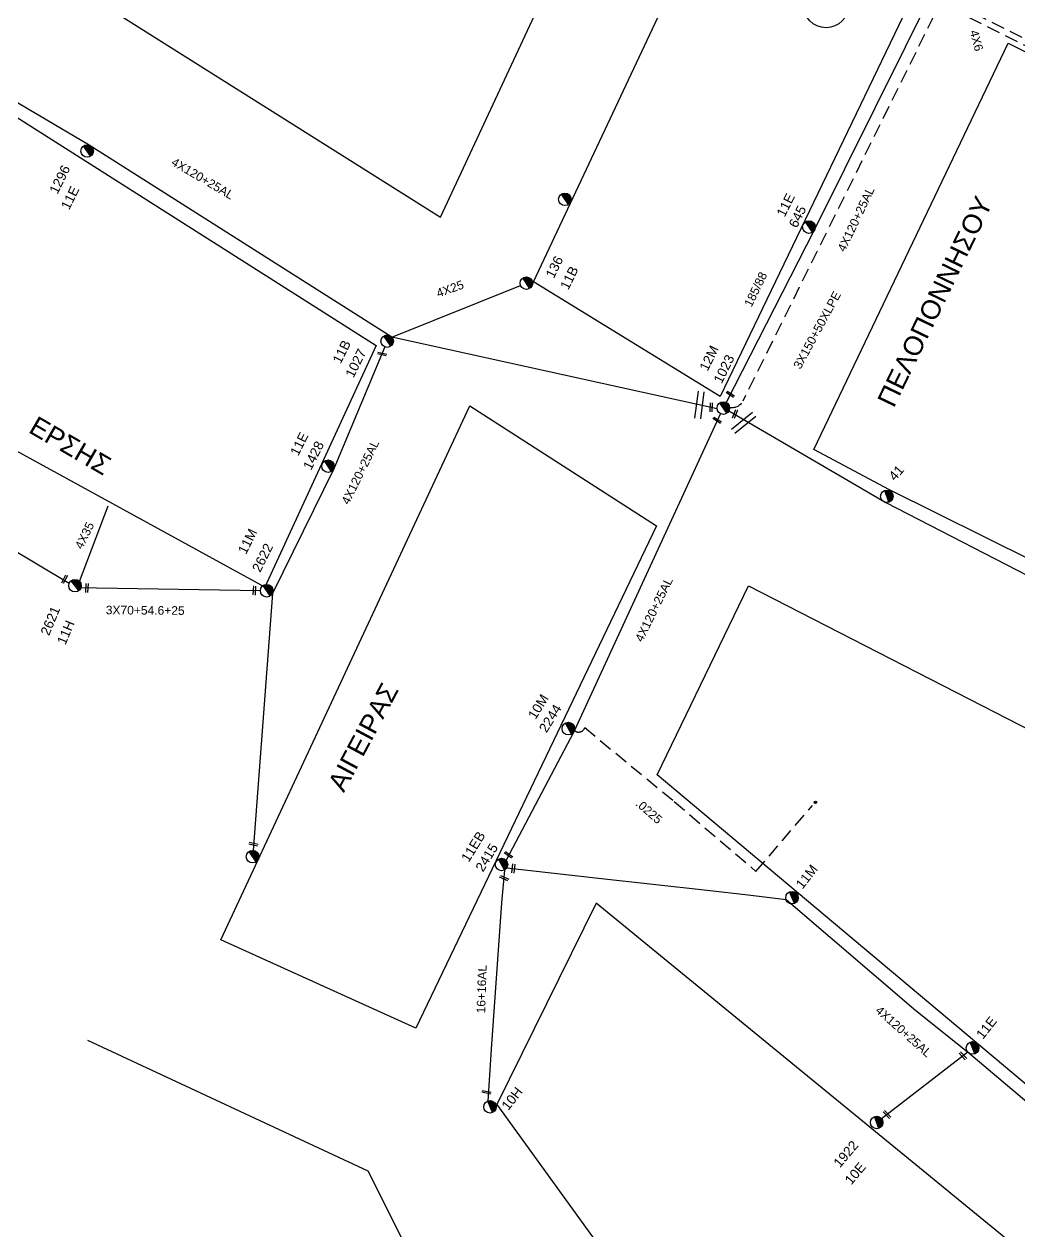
# Model space of a CAD drawing. Header units: millimetres. Extents: x 2662 to 4998, y 438 to 1235.
# Drawn here: x 4279.3 to 4373.4, y 810.6 to 924.7 of the extents above; entities that cross this region are included whole.
import ezdxf

# ---------------------------------------------------------------- set-up
doc = ezdxf.new("R2010")
doc.units = ezdxf.units.MM
doc.linetypes.add('DASHED', pattern=[19.05, 12.7, -6.35])
for name, color, linetype in [('Άγνωστα', 7, 'Continuous'), ('Επιγραφές - Σχήματα', 7, 'Continuous'), ('Καλώδια ΧΤ   3x150AL+50XLPE', 7, 'DASHED'), ('Μηχανική τομή', 7, 'Continuous'), ('Στύλος ΦΜ', 7, 'Continuous'), ('Στύλος ΦΜ @ 1', 7, 'Continuous'), ('Συνδέσεις', 7, 'Continuous'), ('Συνεστραμμένα ΧΤ   3x70+54.6+25 AL', 7, 'SYN_LINE'), ('Συνεστραμμενα ΧΤ  4Χ120+25 Al', 7, 'Continuous'), ('Τομή', 7, 'Continuous'), ('Υπόβαθρο ΔΕΗ', 7, 'Continuous'), ('Υπόγεια καλώδια Παροχών ΧΤ   .0225', 7, 'DASHED'), ('Υπόγεια καλώδια Παροχών ΧΤ   4x25', 7, 'DASHED'), ('Υπόγεια καλώδια Παροχών ΧΤ   4x6', 7, 'DASHED')]:
    doc.layers.add(name, color=color, linetype=linetype)
doc.styles.add('arial', font='ARIAL.TTF')
doc.styles.get("Standard").update_dxf_attribs({"font": 'ARIAL.TTF'})
doc.linetypes.add('SYN_LINE', pattern='A,0.5,-0.0001,["/\\/\\/\\/",Standard,S=0.1,R=0,X=0,Y=-0.05],-0.25', length=0.7501)

# ---------------------------------------------------------------- blocks, each defined once
blk = doc.blocks.new('ΤΟΜΗ')
at = {"layer": 'Τομή', "ltscale": 40}
for p, q in [((-5.68, 0), (5.68, 0)), ((5.68, -2.33), (-5.68, -2.33))]:
    blk.add_line(p, q, dxfattribs=at)
blk = doc.blocks.new('ΜΗΧΑΝΙΚΗ ΤΟΜΗ')
at = {"layer": 'Μηχανική τομή', "ltscale": 40}
for p, q in [((-1.89, 0.78), (1.89, 0.78)), ((1.89, 0), (-1.89, 0))]:
    blk.add_line(p, q, dxfattribs=at)
blk = doc.blocks.new('ΥΠΑΡΧΩΝ ΤΣΙΜΕΝΤΕΝΙΟΣ ΣΤΥΛΟΣ')
at = {"layer": 'Στύλος ΦΜ'}
blk.add_hatch(color=7, dxfattribs=at).paths.add_polyline_path([(-1.29, -2.28, 0.574793), (2.62, 0, 0.268822), (1.3, 2.27)])
at = {"layer": 'Στύλος ΦΜ', "color": 7}
blk.add_line((-1.29, -2.28), (1.3, 2.27), dxfattribs=at)
blk.add_circle((0, 0), 2.62, dxfattribs=at)
at = {"layer": 'Στύλος ΦΜ', "flags": 4}
for tag, p in [('ΑΡΙΘΜΟΣ', (-4.68, 8.05)), ('ΤΥΠΟΣ', (-4.91, 3.03))]:
    blk.add_attdef(tag, p, '', height=4, dxfattribs=at)
blk = doc.blocks.new('_ΣΥΝΔΕΣΗ')
at = {"layer": 'Συνδέσεις', "linetype": 'SYN_LINE', "ltscale": 40}
blk.add_hatch(color=256, dxfattribs=at).paths.add_polyline_path([(0.5, -0.01, 1), (-0.5, -0.01, 1)])
at = {"layer": 'Συνδέσεις'}
blk.add_circle((0, -0.01), 0.5, dxfattribs=at)

msp = doc.modelspace()

# ---------------------------------------------------------------- linework, layer by layer
at = {"layer": 'Άγνωστα', "color": 6, "linetype": 'SYN_LINE', "ltscale": 10}
for points in [[(4314.09, 895.12), (4326.26, 900)], [(4313.41, 894.2), (4308.58, 882.66), (4302.78, 870.88), (4300.96, 846.59)], [(4284.55, 872.02), (4287.25, 879.16)]]:
    msp.add_lwpolyline(points, dxfattribs=at)
at = {"layer": 'Άγνωστα', "color": 27}
msp.add_lwpolyline([(4324.75, 844.74), (4324.45, 841.65), (4323.48, 827.8), (4323.15, 822.9)], dxfattribs=at)
at = {"layer": 'Άγνωστα', "color": 85, "linetype": 'SYN_LINE', "ltscale": 10}
msp.add_lwpolyline([(4360.39, 821.24), (4368.55, 827.54)], dxfattribs=at)
at = {"layer": 'Επιγραφές - Σχήματα'}
msp.add_circle((4355.15, 926.54), 2.17, dxfattribs=at)
at = {"layer": 'Καλώδια ΧΤ   3x150AL+50XLPE', "color": 6, "linetype": 'DASHED', "ltscale": 0.1}
for points in [[(4408.11, 904.35), (4409.39, 906.73), (4394.77, 914.04, 0.369416), (4392.45, 914.1), (4366.15, 927.23), (4367.48, 929.91), (4359.99, 933.62, 1.055549), (4359.58, 933.27), (4359.83, 933.14)], [(4361.52, 931.13), (4363.9, 929.95, 0.359668), (4365.32, 925.44), (4347.27, 889.05, -0.331916), (4346.03, 888.49)]]:
    msp.add_lwpolyline(points, format="xyb", dxfattribs=at)
at = {"layer": 'Καλώδια ΧΤ   3x150AL+50XLPE', "color": 85, "linetype": 'DASHED', "ltscale": 0.1}
msp.add_lwpolyline([(4407.68, 904.56), (4408.19, 905.59), (4395.01, 912.17, -0.643115), (4392, 913.67), (4365.28, 927.01, 0.591262), (4365.5, 928.34)], format="xyb", dxfattribs=at)
at = {"layer": 'Συνεστραμμένα ΧΤ   3x70+54.6+25 AL', "color": 6, "linetype": 'SYN_LINE', "ltscale": 10}
for points in [[(4283.56, 871.83), (4271.78, 878.86)], [(4284.23, 871.46), (4301.66, 871.15)]]:
    msp.add_lwpolyline(points, dxfattribs=at)
at = {"layer": 'Συνεστραμμενα ΧΤ  4Χ120+25 Al', "color": 85, "linetype": 'SYN_LINE', "ltscale": 10}
for points in [[(4370.15, 940.09), (4365.5, 928.34), (4354.04, 905.23), (4345.71, 888.93)], [(4345.16, 887.89), (4331.29, 857.8), (4324.88, 845.67)], [(4324.97, 844.95), (4333.64, 843.98), (4343.9, 842.83), (4347.79, 842.39), (4351.37, 841.95), (4363.65, 831.46), (4368.64, 827.45), (4380.24, 817.69), (4386.83, 811.97), (4387.17, 811.69)]]:
    msp.add_lwpolyline(points, dxfattribs=at)
at = {"layer": 'Συνεστραμμενα ΧΤ  4Χ120+25 Al', "color": 6, "linetype": 'SYN_LINE', "ltscale": 10}
msp.add_lwpolyline([(4344.85, 888.35), (4314.09, 895.12), (4285.46, 913.26), (4258.24, 929.34)], dxfattribs=at)
at = {"layer": 'Συνεστραμμενα ΧΤ  4Χ120+25 Al', "color": 173, "linetype": 'SYN_LINE', "ltscale": 10}
msp.add_lwpolyline([(4345.97, 888.14), (4360.82, 879.49), (4376.36, 871.48), (4392.48, 863.18), (4405.13, 856.73), (4418.74, 849.8), (4433.77, 842.39)], dxfattribs=at)
at = {"layer": 'Υπόβαθρο ΔΕΗ'}
for points in [[(4259.08, 943.98), (4318.68, 906.47), (4335.79, 943.2), (4272.94, 973.85), (4259.08, 943.98)], [(4345.23, 938.09), (4364.03, 928.76), (4345.14, 889.5), (4327.47, 900.34), (4345.23, 938.09)], [(4424.07, 848.73), (4397.65, 861.84), (4379.19, 871.72), (4361.16, 880.68), (4354.01, 884.49), (4372.37, 922.91), (4443.36, 887.41), (4424.07, 848.73)], [(4321.47, 888.62), (4339.11, 877.27), (4316.36, 829.79), (4297.9, 838.15), (4321.47, 888.62)], [(4407.52, 815.59), (4387.82, 812.94), (4339.18, 853.74), (4347.81, 871.62), (4417.71, 835.78), (4407.52, 815.59)], [(4360.2, 772.52), (4370.74, 769.42), (4377.9, 805.22), (4333.41, 841.61), (4324.02, 822.57), (4360.2, 772.52)], [(4274.45, 714.99), (4332.79, 774.62), (4311.83, 816.27), (4285.32, 828.61)]]:
    msp.add_lwpolyline(points, dxfattribs=at)
msp.add_lwpolyline([(4312.59, 894.32), (4302.08, 871.47), (4266.72, 890.82), (4256.52, 927.38), (4258.21, 928.87)], close=True, dxfattribs=at)
at = {"layer": 'Υπόγεια καλώδια Παροχών ΧΤ   .0225', "color": 85, "ltscale": 0.1}
msp.add_lwpolyline([(4331.35, 857.93, 0.553548), (4332.32, 858.2), (4332.32, 858.2), (4332.32, 858.2), (4340.79, 851.21), (4348.52, 844.61), (4353.86, 850.83)], format="xyb", dxfattribs=at)

# ---------------------------------------------------------------- block references
at = {"layer": 'Μηχανική τομή'}
for p, xscale, yscale, zscale, rotation in [((4313.18, 893.61), 0.2259914949150553, 0.2259914949150553, 0.2259914949150553, 167.7364677328282), ((4346.15, 889.79), 0.2259914949150552, 0.2259914949150552, 0.2259914949150552, 146.5828537588671), ((4344.37, 888.47), 0.2259914949150552, 0.2259914949150552, 0.2259914949150552, 88.06129514835645), ((4346.63, 887.81), 0.2259914949149823, 0.2259914949149823, 0.2259914949149823, 68.45138536945211), ((4344.9, 887.33), 0.2259914949150552, 0.2259914949150552, 0.2259914949150552, 146.5828537588671), ((4283.21, 872.2), 0.2259914949150553, 0.2259914949150553, 0.2259914949150553, 62.28317222709645), ((4285.33, 871.39), 0.2259914949150553, 0.2259914949150553, 0.2259914949150553, 86.65361319583268), ((4301.17, 871.16), 0.2259914949150553, 0.2259914949150553, 0.2259914949150553, 86.65361319583268), ((4301.01, 847.27), 0.2259914949150553, 0.2259914949150553, 0.2259914949150553, 167.7364677328282), ((4325.17, 846.25), 0.2259914949150552, 0.2259914949150552, 0.2259914949150552, 143.7593236391131), ((4324.67, 843.88), 0.2259914949150552, 0.2259914949150552, 0.2259914949150552, 336.2836406470965), ((4325.48, 844.89), 0.2259914949150552, 0.2259914949150552, 0.2259914949150552, 263.2616322794149), ((4368.16, 827.23), 0.2259914949150552, 0.2259914949150552, 0.2259914949150552, 132.8798031755994), ((4323.05, 823.82), 0.2259914949150553, 0.2259914949150553, 0.2259914949150553, 167.7364677328282), ((4360.98, 821.68), 0.2259914949150552, 0.2259914949150552, 0.2259914949150552, 132.8798031755994)]:
    msp.add_blockref('ΜΗΧΑΝΙΚΗ ΤΟΜΗ', p, dxfattribs=dict(at, xscale=xscale, yscale=yscale, zscale=zscale, rotation=rotation))
at = {"layer": 'Στύλος ΦΜ @ 1', "ltscale": 40}
ref = msp.add_blockref('ΥΠΑΡΧΩΝ ΤΣΙΜΕΝΤΕΝΙΟΣ ΣΤΥΛΟΣ', (4285.26, 912.71), dxfattribs=dict(at, xscale=0.2259914949150554, yscale=0.2259914949150554, zscale=0.2259914949150554, rotation=63.56721500158984))
ref.add_attrib('ΤΥΠΟΣ', '11E', (4283.55, 907.08), dxfattribs={"layer": 'Στύλος ΦΜ', "height": 0.904, "rotation": 63.5672, "flags": 4})
ref.add_attrib('ΑΡΙΘΜΟΣ', '1296', (4282.45, 908.57), dxfattribs={"layer": 'Στύλος ΦΜ', "height": 0.904, "rotation": 63.5672, "flags": 4})
at = {"layer": 'Στύλος ΦΜ @ 1', "ltscale": 40, "xscale": 0.2259914949150554, "yscale": 0.2259914949150554, "zscale": 0.2259914949150554, "rotation": 63.56721500158984}
for p in [(4330.45, 908.15), (4300.91, 846)]:
    msp.add_blockref('ΥΠΑΡΧΩΝ ΤΣΙΜΕΝΤΕΝΙΟΣ ΣΤΥΛΟΣ', p, dxfattribs=at)
at = {"layer": 'Στύλος ΦΜ @ 1', "ltscale": 40}
ref = msp.add_blockref('ΥΠΑΡΧΩΝ ΤΣΙΜΕΝΤΕΝΙΟΣ ΣΤΥΛΟΣ', (4353.53, 905.52), dxfattribs=dict(at, xscale=0.2259914949150554, yscale=0.2259914949150554, zscale=0.2259914949150554, rotation=63.56721500158984))
ref.add_attrib('ΤΥΠΟΣ', '645', (4352.38, 905.37), dxfattribs={"layer": 'Στύλος ΦΜ', "height": 0.904, "rotation": 63.5672, "flags": 4})
ref.add_attrib('ΑΡΙΘΜΟΣ', '11E', (4351.23, 906.4), dxfattribs={"layer": 'Στύλος ΦΜ', "height": 0.904, "rotation": 63.5672, "flags": 4})
ref = msp.add_blockref('ΥΠΑΡΧΩΝ ΤΣΙΜΕΝΤΕΝΙΟΣ ΣΤΥΛΟΣ', (4326.81, 900.22), dxfattribs=dict(at, xscale=0.2259914949150554, yscale=0.2259914949150554, zscale=0.2259914949150554, rotation=63.56721500158984))
ref.add_attrib('ΤΥΠΟΣ', '11B', (4330.76, 899.52), dxfattribs={"layer": 'Στύλος ΦΜ', "height": 0.904, "rotation": 63.5672, "flags": 4})
ref.add_attrib('ΑΡΙΘΜΟΣ', '136', (4329.39, 900.6), dxfattribs={"layer": 'Στύλος ΦΜ', "height": 0.904, "rotation": 63.5672, "flags": 4})
ref = msp.add_blockref('ΥΠΑΡΧΩΝ ΤΣΙΜΕΝΤΕΝΙΟΣ ΣΤΥΛΟΣ', (4313.64, 894.74), dxfattribs=dict(at, xscale=0.2259914949150554, yscale=0.2259914949150554, zscale=0.2259914949150554, rotation=63.56721500158984))
ref.add_attrib('ΤΥΠΟΣ', '1027', (4310.45, 891.2), dxfattribs={"layer": 'Στύλος ΦΜ', "height": 0.904, "rotation": 63.5672, "flags": 4})
ref.add_attrib('ΑΡΙΘΜΟΣ', '11B', (4309.24, 892.53), dxfattribs={"layer": 'Στύλος ΦΜ', "height": 0.904, "rotation": 63.5672, "flags": 4})
ref = msp.add_blockref('ΥΠΑΡΧΩΝ ΤΣΙΜΕΝΤΕΝΙΟΣ ΣΤΥΛΟΣ', (4345.44, 888.41), dxfattribs=dict(at, xscale=0.2259914949150554, yscale=0.2259914949150554, zscale=0.2259914949150554, rotation=63.56721500158984))
ref.add_attrib('ΤΥΠΟΣ', '1023', (4345.27, 890.65), dxfattribs={"layer": 'Στύλος ΦΜ', "height": 0.904, "rotation": 63.5672, "flags": 4})
ref.add_attrib('ΑΡΙΘΜΟΣ', '12Μ', (4343.94, 891.83), dxfattribs={"layer": 'Στύλος ΦΜ', "height": 0.904, "rotation": 63.5672, "flags": 4})
ref = msp.add_blockref('ΥΠΑΡΧΩΝ ΤΣΙΜΕΝΤΕΝΙΟΣ ΣΤΥΛΟΣ', (4308.05, 882.92), dxfattribs=dict(at, xscale=0.2259914949150554, yscale=0.2259914949150554, zscale=0.2259914949150554, rotation=63.56721500158984))
ref.add_attrib('ΤΥΠΟΣ', '1428', (4306.45, 882.48), dxfattribs={"layer": 'Στύλος ΦΜ', "height": 0.904, "rotation": 63.5672, "flags": 4})
ref.add_attrib('ΑΡΙΘΜΟΣ', '11E', (4305.23, 883.82), dxfattribs={"layer": 'Στύλος ΦΜ', "height": 0.904, "rotation": 63.5672, "flags": 4})
ref = msp.add_blockref('ΥΠΑΡΧΩΝ ΤΣΙΜΕΝΤΕΝΙΟΣ ΣΤΥΛΟΣ', (4360.9, 880.07), dxfattribs=dict(at, xscale=0.2259914949150554, yscale=0.2259914949150554, zscale=0.2259914949150554, rotation=49.14373969491361))
ref.add_attrib('ΑΡΙΘΜΟΣ', '41', (4361.67, 881.46), dxfattribs={"layer": 'Στύλος ΦΜ', "height": 0.904, "rotation": 49.1437, "flags": 4})
ref = msp.add_blockref('ΥΠΑΡΧΩΝ ΤΣΙΜΕΝΤΕΝΙΟΣ ΣΤΥΛΟΣ', (4302.25, 871.14), dxfattribs=dict(at, xscale=0.2259914949150554, yscale=0.2259914949150554, zscale=0.2259914949150554, rotation=63.56721500158984))
ref.add_attrib('ΤΥΠΟΣ', '2622', (4301.63, 872.81), dxfattribs={"layer": 'Στύλος ΦΜ', "height": 0.904, "rotation": 63.5672, "flags": 4})
ref.add_attrib('ΑΡΙΘΜΟΣ', '11Μ', (4300.29, 874.51), dxfattribs={"layer": 'Στύλος ΦΜ', "height": 0.904, "rotation": 63.5672, "flags": 4})
ref = msp.add_blockref('ΥΠΑΡΧΩΝ ΤΣΙΜΕΝΤΕΝΙΟΣ ΣΤΥΛΟΣ', (4284.11, 871.62), dxfattribs=dict(at, xscale=0.2259914949150554, yscale=0.2259914949150554, zscale=0.2259914949150554, rotation=67.38432329642389))
ref.add_attrib('ΤΥΠΟΣ', '11H', (4283.21, 865.96), dxfattribs={"layer": 'Στύλος ΦΜ', "height": 0.904, "rotation": 67.3843, "flags": 4})
ref.add_attrib('ΑΡΙΘΜΟΣ', '2621', (4281.65, 866.83), dxfattribs={"layer": 'Στύλος ΦΜ', "height": 0.904, "rotation": 67.3843, "flags": 4})
ref = msp.add_blockref('ΥΠΑΡΧΩΝ ΤΣΙΜΕΝΤΕΝΙΟΣ ΣΤΥΛΟΣ', (4330.78, 858.11), dxfattribs=dict(at, xscale=0.2259914949150554, yscale=0.2259914949150554, zscale=0.2259914949150554, rotation=58.3266867666819))
ref.add_attrib('ΤΥΠΟΣ', '10Μ', (4327.67, 858.9), dxfattribs={"layer": 'Στύλος ΦΜ', "height": 0.904, "rotation": 58.3267, "flags": 4})
ref.add_attrib('ΑΡΙΘΜΟΣ', '2244', (4328.71, 857.65), dxfattribs={"layer": 'Στύλος ΦΜ', "height": 0.904, "rotation": 58.3267, "flags": 4})
ref = msp.add_blockref('ΥΠΑΡΧΩΝ ΤΣΙΜΕΝΤΕΝΙΟΣ ΣΤΥΛΟΣ', (4324.46, 845.26), dxfattribs=dict(at, xscale=0.2259914949150554, yscale=0.2259914949150554, zscale=0.2259914949150554, rotation=58.3266867666819))
ref.add_attrib('ΤΥΠΟΣ', '11EB', (4321.35, 845.4), dxfattribs={"layer": 'Στύλος ΦΜ', "height": 0.904, "rotation": 58.3267, "flags": 4})
ref.add_attrib('ΑΡΙΘΜΟΣ', '2415', (4322.7, 844.49), dxfattribs={"layer": 'Στύλος ΦΜ', "height": 0.904, "rotation": 58.3267, "flags": 4})
ref = msp.add_blockref('ΥΠΑΡΧΩΝ ΤΣΙΜΕΝΤΕΝΙΟΣ ΣΤΥΛΟΣ', (4351.93, 842.12), dxfattribs=dict(at, xscale=0.2259914949150554, yscale=0.2259914949150554, zscale=0.2259914949150554, rotation=51.76851170533031))
ref.add_attrib('ΤΥΠΟΣ', '11Μ', (4352.91, 842.87), dxfattribs={"layer": 'Στύλος ΦΜ', "height": 0.904, "rotation": 51.7685, "flags": 4})
ref = msp.add_blockref('ΥΠΑΡΧΩΝ ΤΣΙΜΕΝΤΕΝΙΟΣ ΣΤΥΛΟΣ', (4369.01, 827.92), dxfattribs=dict(at, xscale=0.2259914949150554, yscale=0.2259914949150554, zscale=0.2259914949150554, rotation=51.76851170533031))
ref.add_attrib('ΤΥΠΟΣ', '11E', (4369.98, 828.67), dxfattribs={"layer": 'Στύλος ΦΜ', "height": 0.904, "rotation": 51.7685, "flags": 4})
ref = msp.add_blockref('ΥΠΑΡΧΩΝ ΤΣΙΜΕΝΤΕΝΙΟΣ ΣΤΥΛΟΣ', (4323.37, 822.35), dxfattribs=dict(at, xscale=0.2259914949150554, yscale=0.2259914949150554, zscale=0.2259914949150554, rotation=51.76851170533031))
ref.add_attrib('ΤΥΠΟΣ', '10H', (4325.09, 821.94), dxfattribs={"layer": 'Στύλος ΦΜ', "height": 0.904, "rotation": 51.7685, "flags": 4})
ref = msp.add_blockref('ΥΠΑΡΧΩΝ ΤΣΙΜΕΝΤΕΝΙΟΣ ΣΤΥΛΟΣ', (4359.94, 820.87), dxfattribs=dict(at, xscale=0.2259914949150554, yscale=0.2259914949150554, zscale=0.2259914949150554, rotation=49.72104513493152))
ref.add_attrib('ΤΥΠΟΣ', '10E', (4357.53, 814.91), dxfattribs={"layer": 'Στύλος ΦΜ', "height": 0.904, "rotation": 49.721, "flags": 4})
ref.add_attrib('ΑΡΙΘΜΟΣ', '1922', (4356.46, 816.53), dxfattribs={"layer": 'Στύλος ΦΜ', "height": 0.904, "rotation": 49.721, "flags": 4})
at = {"layer": 'Συνδέσεις', "xscale": 0.2259914949150555, "yscale": 0.2259914949150555, "zscale": 0.2259914949150555}
msp.add_blockref('_ΣΥΝΔΕΣΗ', (4354.15, 851.13), dxfattribs=at)
at = {"layer": 'Τομή'}
for p, xscale, yscale, zscale, rotation in [((4343.43, 888.66), 0.2259914949150551, 0.2259914949150551, 0.2259914949150551, 262.6895448911566), ((4347.52, 886.81), 0.2259914949150554, 0.2259914949150554, 0.2259914949150554, 219.370832142187)]:
    msp.add_blockref('ΤΟΜΗ', p, dxfattribs=dict(at, xscale=xscale, yscale=yscale, zscale=zscale, rotation=rotation))

# ---------------------------------------------------------------- texts
at = {"ltscale": 40, "char_height": 1.808, "width": 19.1112, "attachment_point": 1, "style": 'arial'}
for s, insert, rotation in [('ΕΡΣΗΣ', (4280.53, 887.73), 329.8719), ('ΑΙΓΕΙΡΑΣ', (4307.95, 852.85), 61.8645)]:
    msp.add_mtext(s, dxfattribs=dict(at, insert=insert, rotation=rotation))
at = {"layer": 'Άγνωστα', "ltscale": 40, "attachment_point": 1, "style": 'arial'}
for s, insert, char_height, width, rotation in [('4X120+25AL', (4293.55, 912.14), 0.814, 62.5458, 329.6165), ('4X120+25AL', (4356.19, 903.46), 0.814, 62.5458, 64.5625), ('185/88', (4347.37, 898.25), 0.814, 62.5458, 64.1926), ('3X150+50XLPE', (4352.01, 892.41), 0.8136, 10.797, 61.4975), ('4X120+25AL', (4309.27, 879.58), 0.814, 62.5458, 63.7707), ('4X35', (4284.06, 875.36), 0.814, 62.5458, 63.7707), ('4X120+25AL', (4337.04, 866.59), 0.814, 62.5458, 63.7707), ('3Χ70+54.6+25', (4287.03, 869.73), 0.8136, 62.5458, 359.568), ('16+16AL', (4322.09, 831.2), 0.814, 62.5458, 88.1794), ('4X120+25AL', (4360.29, 831.97), 0.814, 62.5458, 318.4313)]:
    msp.add_mtext(s, dxfattribs=dict(at, insert=insert, char_height=char_height, width=width, rotation=rotation))
at = {"layer": 'Επιγραφές - Σχήματα', "ltscale": 40, "insert": (4359.93, 889.14), "char_height": 1.8079, "width": 19.1112, "attachment_point": 1, "rotation": 64.249, "style": 'arial'}
msp.add_mtext('ΠΕΛΟΠΟΝΝΗΣΟΥ', dxfattribs=at)
at = {"layer": 'Υπόγεια καλώδια Παροχών ΧΤ   .0225', "ltscale": 40, "insert": (4337.61, 851.52), "char_height": 0.814, "width": 62.5458, "attachment_point": 1, "rotation": 318.9038, "style": 'arial'}
msp.add_mtext('.0225', dxfattribs=at)
at = {"layer": 'Υπόγεια καλώδια Παροχών ΧΤ   4x25', "ltscale": 40, "insert": (4318.2, 899.62), "char_height": 0.814, "width": 62.5458, "attachment_point": 1, "rotation": 19.7843, "style": 'arial'}
msp.add_mtext('4X25', dxfattribs=at)
at = {"layer": 'Υπόγεια καλώδια Παροχών ΧΤ   4x6', "ltscale": 40, "insert": (4369.52, 924.24), "char_height": 0.814, "width": 3.0664, "attachment_point": 1, "rotation": 284.8786, "style": 'arial'}
msp.add_mtext('4X6', dxfattribs=at)

doc.saveas('drawing.dxf')
